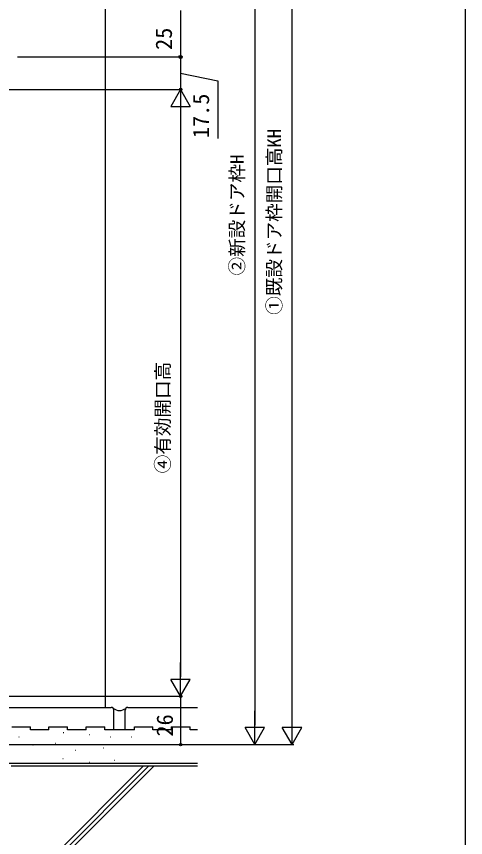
# Model space of a CAD drawing. Units: millimetres, scale not verified. Extents: x -525 to 525, y -783 to 779.
# Drawn here: x 283.3 to 525, y -259.8 to 182 of the extents above; entities that cross this region are included whole.
import ezdxf
from ezdxf.enums import TextEntityAlignment as Align

# ---------------------------------------------------------------- set-up
doc = ezdxf.new("R2010")
doc.units = ezdxf.units.MM
doc.header["$LTSCALE"] = 4
for name, color, linetype in [('0-7_YKK_D', 6, 'Continuous'), ('0-8_YKK_ZWAK', 7, 'Continuous'), ('0-9_YSS_K', 3, 'Continuous'), ('0-A_YSS_KE', 3, 'Continuous')]:
    doc.layers.add(name, color=color, linetype=linetype)
doc.styles.add('ＭＳ ゴシック', font='')
doc.styles.get('ＭＳ ゴシック').set_extended_font_data('MS Gothic')

msp = doc.modelspace()

# ---------------------------------------------------------------- linework, layer by layer
at = {"layer": '0-7_YKK_D'}
for p, q in [((431.62, -199.253), (431.62, 384.747)), ((411.62, 374.747), (411.62, -199.253)), ((371.62, 185.246), (371.62, 160.247)), ((283.781, 160.247), (372.62, 160.247)), ((283.781, 160.247), (372.62, 160.247)), ((371.62, 160.247), (371.62, 142.747)), ((185.981, 142.747), (372.62, 142.747)), ((283.781, 142.747), (372.62, 142.747)), ((371.62, 142.747), (366.37, 133.654)), ((371.62, 142.747), (376.87, 133.654)), ((371.62, 142.747), (371.62, 124.56)), ((366.37, 133.654), (376.87, 133.654)), ((371.62, 132.247), (371.62, -173.253)), ((371.62, -183.753), (371.62, -165.567)), ((371.62, -183.753), (366.37, -174.66)), ((376.87, -174.66), (366.37, -174.66)), ((371.62, -183.753), (376.87, -174.66)), ((201.981, -183.753), (372.62, -183.753)), ((331.961, -183.753), (372.62, -183.753)), ((371.62, -183.753), (371.62, -209.753)), ((411.62, -209.753), (411.62, -191.567)), ((431.62, -209.753), (431.62, -191.567)), ((411.62, -209.753), (406.37, -200.66)), ((416.87, -200.66), (406.37, -200.66)), ((411.62, -209.753), (416.87, -200.66)), ((431.62, -209.753), (426.37, -200.66)), ((436.87, -200.66), (426.37, -200.66)), ((431.62, -209.753), (436.87, -200.66)), ((201.981, -209.753), (412.62, -209.753)), ((201.981, -209.753), (432.62, -209.753)), ((201.981, -209.753), (372.62, -209.753))]:
    msp.add_line(p, q, dxfattribs=at)
msp.add_lwpolyline([(371.62, 151.497), (391.62, 147.416), (391.62, 116.416)], dxfattribs=at)
for centre, radius in [((371.62, 160.247), 0.85), ((371.62, 160.247), 0.637), ((371.62, 142.747), 0.637), ((371.62, -183.753), 0.637), ((371.62, -209.753), 0.637)]:
    msp.add_circle(centre, radius, dxfattribs=at)
at = {"layer": '0-8_YKK_ZWAK'}
msp.add_lwpolyline([(-525, -782.7), (525, -782.7), (525, 747.3)], dxfattribs=at)
at = {"layer": '0-9_YSS_K'}
for p, q in [((330.961, 420.247), (330.961, -189.753)), ((280.779, -200.253), (290.779, -200.253)), ((290.779, -201.753), (290.779, -200.253)), ((300.779, -201.753), (290.779, -201.753)), ((308.512, -203.24), (308.713, -203.24)), ((310.779, -201.753), (310.779, -200.253)), ((310.779, -201.753), (310.779, -200.253)), ((320.779, -201.753), (310.779, -201.753)), ((320.779, -201.753), (310.779, -201.753)), ((330.779, -201.753), (330.779, -200.253)), ((346.779, -201.753), (330.779, -201.753)), ((346.779, -200.253), (356.779, -200.253)), ((346.779, -201.753), (346.779, -200.253)), ((356.779, -201.753), (356.779, -200.253)), ((366.779, -201.753), (356.779, -201.753)), ((366.779, -200.253), (376.779, -200.253)), ((366.779, -201.753), (366.779, -200.253)), ((284.514, -205.627), (284.714, -205.627)), ((322.36, -204.357), (322.56, -204.357)), ((333.783, -205.627), (333.983, -205.627)), ((345.206, -205.627), (345.406, -205.627)), ((292.13, -209.896), (292.33, -209.896)), ((304.172, -209.028), (304.372, -209.028)), ((329.975, -211.434), (330.175, -211.434)), ((315.024, -212.751), (315.224, -212.751)), ((297.854, -219.76), (298.054, -219.76)), ((308.29, -217.285), (308.49, -217.285)), ((322.36, -219.242), (322.56, -219.242)), ((336.052, -218.242), (336.252, -218.242)), ((280.514, -221.253), (380.779, -221.253)), ((351.692, -221.253), (283.837, -289.108)), ((354.52, -221.253), (286.665, -289.108)), ((357.349, -221.253), (289.493, -289.108))]:
    msp.add_line(p, q, dxfattribs=at)
for points in [[(300.779, -201.753), (300.779, -200.253), (310.779, -200.253)], [(320.779, -201.753), (320.779, -200.253), (330.779, -200.253)], [(380.779, -201.753), (376.779, -201.753), (376.779, -200.253)]]:
    msp.add_lwpolyline(points, dxfattribs=at)
msp.add_arc((338.779, -185.882), 5.543, 233.02901, 306.97099, dxfattribs=at)
at = {"layer": '0-A_YSS_KE'}
for p, q in [((237.282, -189.753), (334.279, -189.753)), ((343.279, -189.753), (380.779, -189.753)), ((335.779, -201.753), (335.779, -191.253)), ((341.779, -201.753), (341.779, -191.253)), ((241.181, -219.753), (380.779, -219.753))]:
    msp.add_line(p, q, dxfattribs=at)
for centre, start, end in [((334.279, -191.253), 0, 90), ((343.279, -191.253), 90, 180)]:
    msp.add_arc(centre, 1.5, start, end, dxfattribs=at)

# ---------------------------------------------------------------- texts
at = {"layer": '0-7_YKK_D', "style": 'ＭＳ ゴシック'}
for s, height, p in [('25', 8.798, (369.62, 164.019)), ('17.5', 8.798, (389.62, 116.575)), ('①既設ドア枠開口高KH', 7.331, (427.859, 21.497)), ('②新設ドア枠H', 7.331, (407.859, 42.662)), ('④有効開口高', 7.331, (367.859, -63.799)), ('26', 8.798, (370.12, -205.446))]:
    msp.add_text(s, height=height, rotation=90, dxfattribs=at).set_placement(p, align=Align.BOTTOM_LEFT)

doc.saveas('drawing.dxf')
